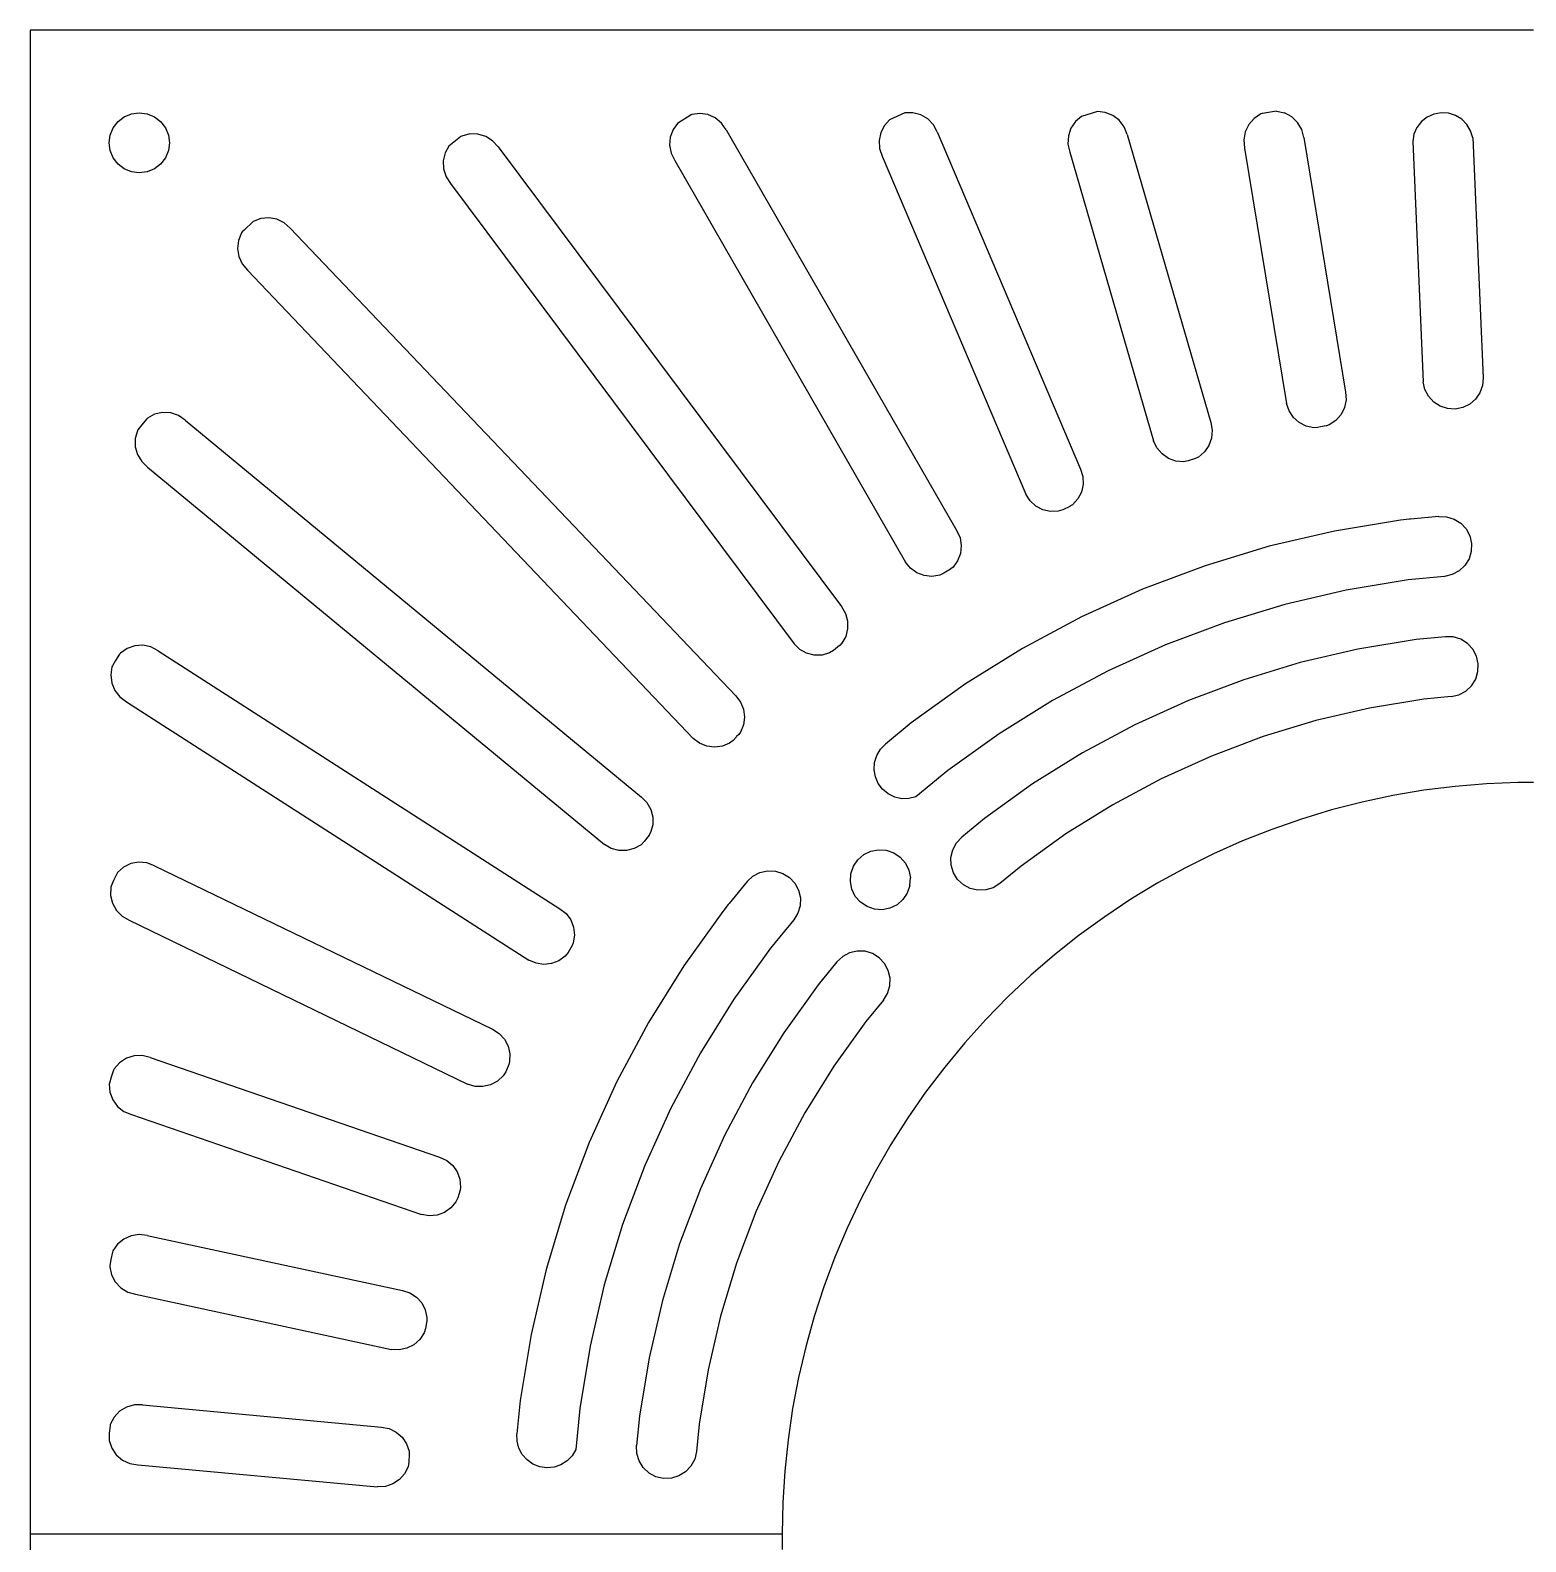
# Model space of a CAD drawing. Extents: x -2918 to -212, y 225 to 5715.
# Drawn here: x -624.108 to -623.611, y 806.669 to 807.172 of the extents above; entities that cross this region are included whole.
import ezdxf

# ---------------------------------------------------------------- set-up
doc = ezdxf.new("R2010")
doc.units = 0
doc.layers.get('0').update_dxf_attribs({"linetype": 'CONTINUOUS'})
doc.layers.add('ДВ_ГП_П_МАФ', color=20, linetype='CONTINUOUS')

# ---------------------------------------------------------------- blocks, each defined once
blk = doc.blocks.new('*U45')
at = {"color": 150}
for p, q in [((-500, 500), (-500, 0)), ((0, 500), (-500, 500)), ((-466.31, 472.24), (-463.72, 472.58)), ((-463.72, 472.58), (-461.14, 472.24)), ((-209.1, 472.54), (-214.21, 470.22)), ((-206.48, 472.56), (-209.1, 472.54)), ((-203.86, 471.87), (-206.48, 472.56)), ((-145.07, 472.97), (-150.37, 471.37)), ((-142.5, 472.69), (-145.07, 472.97)), ((-139.99, 471.69), (-142.5, 472.69)), ((-85.47, 473.11), (-90.23, 472.31)), ((-85.47, 473.11), (-82.83, 472.5)), ((-80.46, 471.21), (-82.83, 472.5)), ((-30.77, 472.58), (-33.18, 472.14)), ((-28.33, 472.42), (-30.77, 472.58)), ((-473.38, 465.16), (-472.38, 467.58)), ((-472.38, 467.58), (-470.79, 469.65)), ((-470.79, 469.65), (-468.72, 471.24)), ((-468.72, 471.24), (-466.31, 472.24)), ((-461.14, 472.24), (-458.72, 471.24)), ((-458.72, 471.24), (-456.65, 469.65)), ((-456.65, 469.65), (-455.06, 467.58)), ((-455.06, 467.58), (-454.06, 465.16)), ((-284.73, 469.04), (-286.19, 467.02)), ((-280.14, 471.89), (-284.73, 469.04)), ((-280, 471.95), (-280.14, 471.89)), ((-277.32, 472.31), (-280, 471.95)), ((-274.64, 471.93), (-277.32, 472.31)), ((-272.16, 470.84), (-274.64, 471.93)), ((-270.06, 469.14), (-272.16, 470.84)), ((-268.5, 466.93), (-270.06, 469.14)), ((-215.92, 468.37), (-217.16, 465.97)), ((-214.21, 470.22), (-215.92, 468.37)), ((-201.53, 470.5), (-203.86, 471.87)), ((-199.65, 468.55), (-201.53, 470.5)), ((-198.36, 466.18), (-199.65, 468.55)), ((-152.38, 469.66), (-153.89, 467.42)), ((-150.37, 471.37), (-152.38, 469.66)), ((-137.84, 470.05), (-139.99, 471.69)), ((-136.2, 467.9), (-137.84, 470.05)), ((-135.21, 465.38), (-136.2, 467.9)), ((-94.77, 468.62), (-95.93, 466.18)), ((-93, 470.66), (-94.77, 468.62)), ((-90.74, 472.16), (-93, 470.66)), ((-90.4, 472.27), (-90.74, 472.16)), ((-90.23, 472.31), (-90.4, 472.27)), ((-78.52, 469.32), (-80.46, 471.21)), ((-77.15, 466.99), (-78.52, 469.32)), ((-38.83, 467.66), (-39.81, 465.42)), ((-37.33, 469.6), (-38.83, 467.66)), ((-35.41, 471.12), (-37.33, 469.6)), ((-33.18, 472.14), (-35.41, 471.12)), ((-25.99, 471.68), (-28.33, 472.42)), ((-23.91, 470.4), (-25.99, 471.68)), ((-22.19, 468.65), (-23.91, 470.4)), ((-20.96, 466.53), (-22.19, 468.65)), ((-473.72, 462.58), (-473.38, 465.16)), ((-473.38, 459.99), (-473.72, 462.58)), ((-454.06, 465.16), (-453.72, 462.58)), ((-453.72, 462.58), (-454.06, 459.99)), ((-357.48, 464.13), (-360.73, 461.46)), ((-356.82, 464.61), (-357.48, 464.13)), ((-356.43, 464.83), (-356.82, 464.61)), ((-353.81, 465.5), (-356.43, 464.83)), ((-351.1, 465.45), (-353.81, 465.5)), ((-348.51, 464.67), (-351.1, 465.45)), ((-346.23, 463.23), (-348.51, 464.67)), ((-344.41, 461.22), (-346.23, 463.23)), ((-287.13, 464.48), (-287.36, 461.79)), ((-286.19, 467.02), (-287.13, 464.48)), ((-268.5, 466.93), (-191.82, 333.59)), ((-217.16, 465.97), (-217.7, 463.32)), ((-217.7, 463.32), (-217.52, 460.62)), ((-198.36, 466.18), (-150.66, 354.08)), ((-154.75, 464.85), (-154.89, 462.15)), ((-153.89, 467.42), (-154.75, 464.85)), ((-135.21, 465.38), (-107.36, 369.52)), ((-95.93, 466.18), (-96.39, 463.51)), ((-96.39, 463.51), (-96.13, 460.82)), ((-76.46, 464.37), (-77.15, 466.99)), ((-76.46, 464.37), (-62.52, 379.69)), ((-39.81, 465.42), (-40.22, 463)), ((-40.22, 463), (-36.72, 383.04)), ((-20.27, 464.18), (-20.96, 466.53)), ((-20.27, 464.18), (-16.78, 384.44)), ((-472.38, 457.58), (-473.38, 459.99)), ((-470.79, 455.51), (-472.38, 457.58)), ((-455.06, 457.58), (-456.65, 455.51)), ((-454.06, 459.99), (-455.06, 457.58)), ((-361.99, 459.2), (-362.62, 456.57)), ((-360.73, 461.46), (-361.99, 459.2)), ((-344.41, 461.22), (-230.24, 308.33)), ((-287.36, 461.79), (-286.86, 459.13)), ((-286.86, 459.13), (-285.67, 456.7)), ((-217.52, 460.62), (-216.63, 458.07)), ((-216.63, 458.07), (-168.84, 345.78)), ((-154.89, 462.15), (-154.31, 459.51)), ((-154.31, 459.51), (-126.4, 363.45)), ((-96.13, 460.82), (-82.15, 375.93)), ((-468.72, 453.92), (-470.79, 455.51)), ((-466.31, 452.92), (-468.72, 453.92)), ((-463.72, 452.58), (-466.31, 452.92)), ((-461.14, 452.92), (-463.72, 452.58)), ((-458.72, 453.92), (-461.14, 452.92)), ((-456.65, 455.51), (-458.72, 453.92)), ((-362.62, 456.57), (-362.53, 453.86)), ((-362.53, 453.86), (-361.71, 451.29)), ((-285.67, 456.7), (-208.88, 323.17)), ((-361.71, 451.29), (-360.24, 449.02)), ((-360.24, 449.02), (-245.93, 295.95)), ((-423.36, 437.36), (-425.88, 436.39)), ((-420.66, 437.63), (-423.36, 437.36)), ((-418, 437.16), (-420.66, 437.63)), ((-429.7, 432.63), (-430.72, 430.13)), ((-429.48, 432.91), (-429.7, 432.63)), ((-428.89, 433.55), (-429.48, 432.91)), ((-428.89, 433.55), (-425.88, 436.39)), ((-415.56, 436), (-418, 437.16)), ((-413.51, 434.23), (-415.56, 436)), ((-413.51, 434.23), (-265.37, 278.66)), ((-430.72, 430.13), (-431.04, 427.44)), ((-431.04, 427.44), (-430.62, 424.77)), ((-430.62, 424.77), (-429.51, 422.3)), ((-429.51, 422.3), (-427.77, 420.23)), ((-427.77, 420.23), (-279.48, 264.51)), ((-36.15, 380.54), (-36.72, 383.04)), ((-16.78, 384.44), (-17, 381.88)), ((-62.36, 377.09), (-62.89, 374.53)), ((-62.52, 379.69), (-62.36, 377.09)), ((-34.96, 378.27), (-36.15, 380.54)), ((-33.23, 376.37), (-34.96, 378.27)), ((-19.31, 377.34), (-21.25, 375.66)), ((-17.87, 379.46), (-19.31, 377.34)), ((-17, 381.88), (-17.87, 379.46)), ((-458.62, 372.29), (-461.01, 371.01)), ((-455.98, 372.87), (-458.62, 372.29)), ((-453.28, 372.73), (-455.98, 372.87)), ((-450.71, 371.87), (-453.28, 372.73)), ((-81.33, 373.45), (-82.15, 375.93)), ((-79.89, 371.27), (-81.33, 373.45)), ((-64.06, 372.2), (-65.8, 370.25)), ((-62.89, 374.53), (-64.06, 372.2)), ((-31.08, 374.98), (-33.23, 376.37)), ((-28.64, 374.18), (-31.08, 374.98)), ((-26.08, 374.03), (-28.64, 374.18)), ((-23.56, 374.53), (-26.08, 374.03)), ((-21.25, 375.66), (-23.56, 374.53)), ((-464.17, 367.13), (-464.35, 366.83)), ((-462.93, 368.82), (-464.17, 367.13)), ((-461.33, 370.7), (-462.93, 368.82)), ((-461.01, 371.01), (-461.33, 370.7)), ((-448.47, 370.35), (-450.71, 371.87)), ((-448.47, 370.35), (-296.71, 245.02)), ((-107.36, 369.52), (-106.89, 366.96)), ((-106.89, 366.96), (-107.11, 364.36)), ((-77.94, 369.54), (-79.89, 371.27)), ((-75.61, 368.37), (-77.94, 369.54)), ((-73.06, 367.84), (-75.61, 368.37)), ((-71.85, 367.91), (-73.06, 367.84)), ((-70.9, 368.07), (-71.85, 367.91)), ((-68.96, 368.5), (-70.9, 368.07)), ((-68.91, 368.51), (-68.96, 368.5)), ((-67.98, 368.82), (-68.91, 368.51)), ((-65.8, 370.25), (-67.98, 368.82)), ((-464.35, 366.83), (-465.07, 364.22)), ((-465.07, 364.22), (-465.06, 361.52)), ((-125.29, 361.09), (-126.4, 363.45)), ((-108, 361.9), (-109.49, 359.76)), ((-107.11, 364.36), (-108, 361.9)), ((-465.06, 361.52), (-464.33, 358.91)), ((-464.33, 358.91), (-462.93, 356.6)), ((-123.6, 359.09), (-125.29, 361.09)), ((-121.46, 357.61), (-123.6, 359.09)), ((-119.01, 356.72), (-121.46, 357.61)), ((-112.42, 357.64), (-114.9, 356.78)), ((-112.37, 357.66), (-112.42, 357.64)), ((-111.48, 358.08), (-112.37, 357.66)), ((-109.49, 359.76), (-111.48, 358.08)), ((-462.93, 356.6), (-460.96, 354.75)), ((-460.96, 354.75), (-309.03, 229.28)), ((-150.66, 354.08), (-149.9, 351.59)), ((-116.41, 356.5), (-119.01, 356.72)), ((-114.9, 356.78), (-116.41, 356.5)), ((-149.81, 348.98), (-150.39, 346.44)), ((-149.9, 351.59), (-149.81, 348.98)), ((-167.46, 343.57), (-168.84, 345.78)), ((-165.55, 341.79), (-167.46, 343.57)), ((-163.25, 340.57), (-165.55, 341.79)), ((-153.39, 342.22), (-154.22, 341.7)), ((-151.61, 344.13), (-153.39, 342.22)), ((-150.39, 346.44), (-151.61, 344.13)), ((-160.7, 339.98), (-163.25, 340.57)), ((-158.1, 340.07), (-160.7, 339.98)), ((-156.63, 340.52), (-158.1, 340.07)), ((-154.28, 341.68), (-156.63, 340.52)), ((-154.22, 341.7), (-154.28, 341.68)), ((-44.32, 337.07), (-66.28, 333.45)), ((-41.45, 337.46), (-44.32, 337.07)), ((-41.01, 337.39), (-41.45, 337.46)), ((-31.58, 338.31), (-41.01, 337.39)), ((-31.58, 338.31), (-28.97, 338.22)), ((-28.97, 338.22), (-26.48, 337.46)), ((-26.48, 337.46), (-24.26, 336.08)), ((-191.82, 333.59), (-190.76, 331.2)), ((-66.28, 333.45), (-87.97, 328.41)), ((-24.26, 336.08), (-22.48, 334.18)), ((-22.48, 334.18), (-21.25, 331.87)), ((-21.25, 331.87), (-20.66, 329.33)), ((-190.76, 331.2), (-190.36, 328.62)), ((-190.36, 328.62), (-190.64, 326.03)), ((-87.97, 328.41), (-109.27, 321.95)), ((-20.74, 326.72), (-21.5, 324.22)), ((-20.66, 329.33), (-20.74, 326.72)), ((-207.24, 321.14), (-208.88, 323.17)), ((-191.58, 323.59), (-193.11, 321.49)), ((-190.64, 326.03), (-191.58, 323.59)), ((-109.27, 321.95), (-130.11, 314.11)), ((-22.88, 322.01), (-24.79, 320.23)), ((-21.5, 324.22), (-22.88, 322.01)), ((-205.13, 319.6), (-207.24, 321.14)), ((-202.7, 318.66), (-205.13, 319.6)), ((-200.11, 318.39), (-202.7, 318.66)), ((-197.53, 318.79), (-200.11, 318.39)), ((-196.13, 319.41), (-197.53, 318.79)), ((-193.93, 320.84), (-196.13, 319.41)), ((-193.88, 320.87), (-193.93, 320.84)), ((-193.11, 321.49), (-193.88, 320.87)), ((-41.72, 317.23), (-62.39, 313.82)), ((-29.64, 318.41), (-41.72, 317.23)), ((-27.09, 319), (-29.64, 318.41)), ((-24.79, 320.23), (-27.09, 319)), ((-130.11, 314.11), (-150.39, 304.92)), ((-62.39, 313.82), (-82.79, 309.08)), ((-230.24, 308.33), (-228.9, 306.08)), ((-82.79, 309.08), (-102.84, 303)), ((-228.9, 306.08), (-228.2, 303.57)), ((-228.2, 303.57), (-228.16, 300.96)), ((-150.39, 304.92), (-170.02, 294.42)), ((-102.84, 303), (-122.45, 295.62)), ((-228.8, 298.43), (-230.08, 296.16)), ((-228.16, 300.96), (-228.8, 298.43)), ((-39.12, 297.38), (-58.5, 294.2)), ((-29.35, 298.34), (-39.12, 297.38)), ((-26.74, 298.25), (-29.35, 298.34)), ((-24.24, 297.49), (-26.74, 298.25)), ((-22.02, 296.11), (-24.24, 297.49)), ((-470.28, 292.51), (-471.63, 290.44)), ((-469.99, 292.85), (-470.28, 292.51)), ((-467.77, 294.4), (-469.99, 292.85)), ((-465.22, 295.3), (-467.77, 294.4)), ((-462.52, 295.48), (-465.22, 295.3)), ((-459.87, 294.93), (-462.52, 295.48)), ((-457.47, 293.69), (-459.87, 294.93)), ((-457.47, 293.69), (-323.82, 207.89)), ((-244.07, 294.13), (-245.93, 295.95)), ((-241.79, 292.86), (-244.07, 294.13)), ((-239.26, 292.21), (-241.79, 292.86)), ((-236.65, 292.25), (-239.26, 292.21)), ((-234.14, 292.96), (-236.65, 292.25)), ((-232.82, 293.74), (-234.14, 292.96)), ((-230.81, 295.42), (-232.82, 293.74)), ((-230.76, 295.45), (-230.81, 295.42)), ((-230.08, 296.16), (-230.76, 295.45)), ((-170.02, 294.42), (-188.92, 282.66)), ((-122.45, 295.62), (-141.53, 286.97)), ((-58.5, 294.2), (-77.62, 289.75)), ((-20.24, 294.2), (-22.02, 296.11)), ((-19.01, 291.9), (-20.24, 294.2)), ((-18.42, 289.36), (-19.01, 291.9)), ((-472.81, 288.3), (-473.21, 285.62)), ((-472.67, 288.62), (-472.81, 288.3)), ((-471.63, 290.44), (-472.67, 288.62)), ((-141.53, 286.97), (-160.01, 277.09)), ((-77.62, 289.75), (-96.41, 284.05)), ((-19.27, 284.25), (-18.51, 286.75)), ((-18.51, 286.75), (-18.42, 289.36)), ((-473.21, 285.62), (-472.88, 282.94)), ((-472.88, 282.94), (-471.85, 280.44)), ((-188.92, 282.66), (-207.01, 269.68)), ((-96.41, 284.05), (-114.79, 277.13)), ((-22.56, 280.25), (-20.65, 282.04)), ((-20.65, 282.04), (-19.27, 284.25)), ((-471.85, 280.44), (-470.18, 278.31)), ((-470.18, 278.31), (-468, 276.71)), ((-468, 276.71), (-334.17, 190.79)), ((-265.37, 278.66), (-263.78, 276.6)), ((-263.78, 276.6), (-262.77, 274.19)), ((-160.01, 277.09), (-177.79, 266.02)), ((-114.79, 277.13), (-132.68, 269.03)), ((-36.52, 277.54), (-54.6, 274.57)), ((-27.4, 278.43), (-36.52, 277.54)), ((-27.4, 278.43), (-24.86, 279.02)), ((-24.86, 279.02), (-22.56, 280.25)), ((-262.77, 274.19), (-262.43, 271.6)), ((-262.43, 271.6), (-262.76, 269.02)), ((-54.6, 274.57), (-72.45, 270.42)), ((-263.76, 266.6), (-264.36, 265.82)), ((-262.76, 269.02), (-263.76, 266.6)), ((-207.01, 269.68), (-215.59, 262.62)), ((-132.68, 269.03), (-149.99, 259.77)), ((-72.45, 270.42), (-89.99, 265.1)), ((-277.4, 262.92), (-279.48, 264.51)), ((-274.99, 261.93), (-277.4, 262.92)), ((-272.41, 261.59), (-274.99, 261.93)), ((-269.82, 261.94), (-272.41, 261.59)), ((-267.41, 262.94), (-269.82, 261.94)), ((-266.2, 263.87), (-267.41, 262.94)), ((-265.07, 265.07), (-266.2, 263.87)), ((-264.36, 265.82), (-265.1, 265.1)), ((-265.07, 265.07), (-265.1, 265.1)), ((-217.26, 260.89), (-215.59, 262.62)), ((-177.79, 266.02), (-194.81, 253.81)), ((-89.99, 265.1), (-107.14, 258.65)), ((-219.32, 254.11), (-219.18, 256.51)), ((-219.18, 256.51), (-218.47, 258.81)), ((-218.47, 258.81), (-217.26, 260.89)), ((-149.99, 259.77), (-166.67, 249.39)), ((-107.14, 258.65), (-123.83, 251.08)), ((-218.91, 251.75), (-219.32, 254.11)), ((-217.96, 249.54), (-218.91, 251.75)), ((-194.81, 253.81), (-205.43, 245.08)), ((-216.51, 247.61), (-217.96, 249.54)), ((-214.67, 246.08), (-216.51, 247.61)), ((-166.67, 249.39), (-182.62, 237.94)), ((-123.83, 251.08), (-139.98, 242.44)), ((-36.51, 247.26), (-46.84, 245.52)), ((-26.13, 248.58), (-36.51, 247.26)), ((-15.69, 249.45), (-26.13, 248.58)), ((-5.23, 249.89), (-15.69, 249.45)), ((0, 249.89), (-5.23, 249.89)), ((-296.71, 245.02), (-294.88, 243.16)), ((-294.88, 243.16), (-293.6, 240.89)), ((-212.51, 245.01), (-214.67, 246.08)), ((-210.17, 244.48), (-212.51, 245.01)), ((-207.76, 244.5), (-210.17, 244.48)), ((-205.43, 245.08), (-207.76, 244.5)), ((-139.98, 242.44), (-155.54, 232.76)), ((-57.08, 243.34), (-67.22, 240.74)), ((-46.84, 245.52), (-57.08, 243.34)), ((-293.6, 240.89), (-292.95, 238.36)), ((-292.95, 238.36), (-292.97, 235.75)), ((-182.62, 237.94), (-190.2, 231.72)), ((-77.24, 237.71), (-87.12, 234.27)), ((-67.22, 240.74), (-77.24, 237.71)), ((-294.21, 232.35), (-295.77, 230.24)), ((-294.17, 232.4), (-294.21, 232.35)), ((-293.67, 233.24), (-294.17, 232.4)), ((-292.97, 235.75), (-293.67, 233.24)), ((-191.98, 229.81), (-190.2, 231.72)), ((-155.54, 232.76), (-170.43, 222.08)), ((-87.12, 234.27), (-96.86, 230.42)), ((-306.78, 227.96), (-309.03, 229.28)), ((-304.27, 227.26), (-306.78, 227.96)), ((-301.66, 227.23), (-304.27, 227.26)), ((-299.13, 227.88), (-301.66, 227.23)), ((-296.86, 229.17), (-299.13, 227.88)), ((-295.77, 230.24), (-296.86, 229.17)), ((-222.8, 225.86), (-220.46, 227.01)), ((-220.46, 227.01), (-217.89, 227.51)), ((-217.89, 227.51), (-215.29, 227.34)), ((-215.29, 227.34), (-212.82, 226.49)), ((-212.82, 226.49), (-210.65, 225.03)), ((-193.8, 224.96), (-193.21, 227.51)), ((-193.21, 227.51), (-191.98, 229.81)), ((-96.86, 230.42), (-106.42, 226.16)), ((-468.95, 221.68), (-470.96, 219.88)), ((-466.52, 222.88), (-468.95, 221.68)), ((-463.86, 223.38), (-466.52, 222.88)), ((-461.17, 223.15), (-463.86, 223.38)), ((-458.63, 222.2), (-461.17, 223.15)), ((-458.63, 222.2), (-346.3, 167.78)), ((-227.07, 219.51), (-226.22, 221.98)), ((-226.22, 221.98), (-224.77, 224.15)), ((-224.77, 224.15), (-222.8, 225.86)), ((-210.65, 225.03), (-208.94, 223.07)), ((-208.94, 223.07), (-207.79, 220.72)), ((-193.71, 222.35), (-193.8, 224.96)), ((-192.96, 219.86), (-193.71, 222.35)), ((-170.43, 222.08), (-177.5, 216.26)), ((-115.8, 221.5), (-124.97, 216.46)), ((-106.42, 226.16), (-115.8, 221.5)), ((-472.31, 217.29), (-473.12, 215.36)), ((-471.21, 219.5), (-472.31, 217.29)), ((-470.96, 219.88), (-471.21, 219.5)), ((-261.55, 216.89), (-267.57, 209.58)), ((-261.55, 216.89), (-259.65, 218.67)), ((-259.65, 218.67), (-257.34, 219.9)), ((-257.34, 219.9), (-254.8, 220.49)), ((-254.8, 220.49), (-252.19, 220.41)), ((-252.19, 220.41), (-249.69, 219.65)), ((-249.69, 219.65), (-247.48, 218.27)), ((-247.48, 218.27), (-245.7, 216.36)), ((-245.7, 216.36), (-244.47, 214.06)), ((-227.25, 216.91), (-227.07, 219.51)), ((-226.74, 214.34), (-227.25, 216.91)), ((-207.79, 220.72), (-207.29, 218.16)), ((-207.46, 215.56), (-207.29, 218.16)), ((-191.58, 217.64), (-192.96, 219.86)), ((-189.67, 215.86), (-191.58, 217.64)), ((-177.5, 216.26), (-179.72, 214.88)), ((-124.97, 216.46), (-133.93, 211.04)), ((-473.23, 215.02), (-473.31, 212.32)), ((-473.31, 212.32), (-472.66, 209.69)), ((-473.12, 215.36), (-473.23, 215.02)), ((-244.47, 214.06), (-243.88, 211.51)), ((-243.88, 211.51), (-243.96, 208.9)), ((-225.6, 212), (-226.74, 214.34)), ((-223.88, 210.03), (-225.6, 212)), ((-208.31, 213.09), (-209.76, 210.92)), ((-207.46, 215.56), (-208.31, 213.09)), ((-187.37, 214.63), (-189.67, 215.86)), ((-184.82, 214.04), (-187.37, 214.63)), ((-182.21, 214.12), (-184.82, 214.04)), ((-179.72, 214.88), (-182.21, 214.12)), ((-472.66, 209.69), (-471.33, 207.34)), ((-471.33, 207.34), (-469.42, 205.42)), ((-323.82, 207.89), (-321.78, 206.26)), ((-321.78, 206.26), (-320.24, 204.15)), ((-269.68, 207.01), (-282.66, 188.92)), ((-267.93, 209.31), (-269.68, 207.01)), ((-267.57, 209.58), (-267.93, 209.31)), ((-244.72, 206.41), (-246.1, 204.19)), ((-243.96, 208.9), (-244.72, 206.41)), ((-221.71, 208.58), (-223.88, 210.03)), ((-219.24, 207.73), (-221.71, 208.58)), ((-216.64, 207.55), (-219.24, 207.73)), ((-214.08, 208.06), (-216.64, 207.55)), ((-211.73, 209.2), (-214.08, 208.06)), ((-209.76, 210.92), (-211.73, 209.2)), ((-133.93, 211.04), (-142.65, 205.24)), ((-469.42, 205.42), (-467.07, 204.09)), ((-467.07, 204.09), (-354.54, 149.57)), ((-320.24, 204.15), (-319.29, 201.72)), ((-319.29, 201.72), (-319, 199.13)), ((-246.1, 204.19), (-253.81, 194.81)), ((-142.65, 205.24), (-151.12, 199.09)), ((-319.4, 196.55), (-319.79, 195.65)), ((-319, 199.13), (-319.4, 196.55)), ((-151.12, 199.09), (-159.32, 192.59)), ((-322.08, 192.12), (-324.18, 190.58)), ((-321.12, 193.32), (-322.08, 192.12)), ((-319.82, 195.6), (-321.12, 193.32)), ((-319.79, 195.65), (-319.82, 195.6)), ((-253.81, 194.81), (-266.02, 177.79)), ((-229.8, 191.99), (-231.71, 190.21)), ((-227.5, 193.22), (-229.8, 191.99)), ((-224.96, 193.81), (-227.5, 193.22)), ((-222.35, 193.72), (-224.96, 193.81)), ((-219.85, 192.96), (-222.35, 193.72)), ((-217.63, 191.58), (-219.85, 192.96)), ((-217.63, 191.58), (-215.85, 189.67)), ((-159.32, 192.59), (-167.25, 185.75)), ((-331.78, 189.74), (-334.17, 190.79)), ((-329.2, 189.35), (-331.78, 189.74)), ((-326.61, 189.63), (-329.2, 189.35)), ((-324.18, 190.58), (-326.61, 189.63)), ((-282.66, 188.92), (-294.42, 170.02)), ((-231.71, 190.21), (-237.94, 182.62)), ((-214.62, 187.37), (-215.85, 189.67)), ((-214.03, 184.83), (-214.62, 187.37)), ((-237.94, 182.62), (-249.39, 166.67)), ((-214.88, 179.72), (-214.12, 182.22)), ((-214.12, 182.22), (-214.03, 184.83)), ((-167.25, 185.75), (-174.88, 178.58)), ((-266.02, 177.79), (-277.09, 160.01)), ((-216.26, 177.51), (-222.08, 170.43)), ((-216.26, 177.51), (-214.88, 179.72)), ((-174.88, 178.58), (-182.2, 171.1)), ((-182.2, 171.1), (-189.21, 163.32)), ((-346.3, 167.78), (-344.08, 166.4)), ((-344.08, 166.4), (-342.3, 164.5)), ((-294.42, 170.02), (-304.92, 150.39)), ((-249.39, 166.67), (-259.77, 149.99)), ((-222.08, 170.43), (-232.76, 155.54)), ((-342.3, 164.5), (-341.07, 162.2)), ((-341.07, 162.2), (-340.48, 159.66)), ((-189.21, 163.32), (-195.88, 155.25)), ((-470.29, 156.68), (-472.08, 154.65)), ((-468.02, 158.16), (-470.29, 156.68)), ((-465.45, 158.97), (-468.02, 158.16)), ((-462.74, 159.06), (-465.45, 158.97)), ((-460.11, 158.43), (-462.74, 159.06)), ((-460.11, 158.43), (-363.84, 125.28)), ((-340.87, 156.06), (-341.88, 153.64)), ((-340.84, 156.11), (-340.87, 156.06)), ((-340.56, 157.05), (-340.84, 156.11)), ((-340.48, 159.66), (-340.56, 157.05)), ((-277.09, 160.01), (-286.97, 141.53)), ((-473.11, 151.92), (-473.68, 149.91)), ((-472.28, 154.25), (-473.11, 151.92)), ((-472.08, 154.65), (-472.28, 154.25)), ((-342.69, 152.34), (-344.6, 150.55)), ((-341.88, 153.64), (-342.69, 152.34)), ((-232.76, 155.54), (-242.44, 139.98)), ((-195.88, 155.25), (-202.21, 146.91)), ((-473.68, 149.91), (-473.75, 149.56)), ((-473.75, 149.56), (-473.5, 146.86)), ((-473.5, 146.86), (-472.55, 144.33)), ((-352.04, 148.81), (-354.54, 149.57)), ((-349.44, 148.73), (-352.04, 148.81)), ((-346.9, 149.32), (-349.44, 148.73)), ((-344.6, 150.55), (-346.9, 149.32)), ((-304.92, 150.39), (-314.11, 130.11)), ((-259.77, 149.99), (-269.03, 132.68)), ((-202.21, 146.91), (-208.18, 138.32)), ((-472.55, 144.33), (-470.95, 142.15)), ((-470.95, 142.15), (-468.82, 140.48)), ((-286.97, 141.53), (-295.62, 122.45)), ((-468.82, 140.48), (-466.33, 139.44)), ((-466.33, 139.44), (-369.85, 106.22)), ((-242.44, 139.98), (-251.08, 123.83)), ((-208.18, 138.32), (-213.79, 129.48)), ((-269.03, 132.68), (-277.13, 114.79)), ((-314.11, 130.11), (-321.95, 109.27)), ((-213.79, 129.48), (-219.03, 120.41)), ((-363.84, 125.28), (-361.47, 124.18)), ((-361.47, 124.18), (-359.48, 122.5)), ((-359.48, 122.5), (-357.98, 120.36)), ((-295.62, 122.45), (-303, 102.84)), ((-251.08, 123.83), (-258.65, 107.14)), ((-357.98, 120.36), (-357.09, 117.91)), ((-357.09, 117.91), (-356.86, 115.31)), ((-219.03, 120.41), (-223.88, 111.13)), ((-357.77, 111.77), (-358.42, 110.38)), ((-357.05, 114.29), (-357.77, 111.77)), ((-357.03, 114.34), (-357.05, 114.29)), ((-356.86, 115.31), (-357.03, 114.34)), ((-277.13, 114.79), (-284.05, 96.41)), ((-223.88, 111.13), (-228.34, 101.66)), ((-367.28, 105.76), (-369.85, 106.22)), ((-364.68, 105.99), (-367.28, 105.76)), ((-362.23, 106.88), (-364.68, 105.99)), ((-360.09, 108.38), (-362.23, 106.88)), ((-358.42, 110.38), (-360.09, 108.38)), ((-321.95, 109.27), (-328.41, 87.97)), ((-258.65, 107.14), (-265.1, 89.99)), ((-303, 102.84), (-309.08, 82.79)), ((-228.34, 101.66), (-232.39, 92.01)), ((-470.96, 96.31), (-472.49, 94.09)), ((-468.88, 98.05), (-470.96, 96.31)), ((-466.42, 99.16), (-468.88, 98.05)), ((-463.75, 99.58), (-466.42, 99.16)), ((-461.06, 99.26), (-463.75, 99.58)), ((-461.06, 99.26), (-376.18, 80.99)), ((-284.05, 96.41), (-289.75, 77.62)), ((-473.19, 91.25), (-473.52, 89.18)), ((-472.64, 93.66), (-473.19, 91.25)), ((-472.49, 94.09), (-472.64, 93.66)), ((-232.39, 92.01), (-236.04, 82.2)), ((-473.52, 89.18), (-473.54, 88.83)), ((-473.54, 88.83), (-472.98, 86.18)), ((-472.98, 86.18), (-471.72, 83.79)), ((-328.41, 87.97), (-333.45, 66.28)), ((-265.1, 89.99), (-270.42, 72.45)), ((-471.72, 83.79), (-469.88, 81.81)), ((-469.88, 81.81), (-467.57, 80.4)), ((-376.18, 80.99), (-373.7, 80.18)), ((-309.08, 82.79), (-313.82, 62.39)), ((-236.04, 82.2), (-239.28, 72.24)), ((-467.57, 80.4), (-464.96, 79.67)), ((-464.96, 79.67), (-379.88, 61.35)), ((-373.7, 80.18), (-371.52, 78.75)), ((-371.52, 78.75), (-369.78, 76.81)), ((-369.78, 76.81), (-368.6, 74.48)), ((-289.75, 77.62), (-294.2, 58.5)), ((-368.6, 74.48), (-368.07, 71.93)), ((-368.13, 70.89), (-368.54, 68.3)), ((-368.12, 70.95), (-368.13, 70.89)), ((-368.07, 71.93), (-368.12, 70.95)), ((-270.42, 72.45), (-274.57, 54.6)), ((-239.28, 72.24), (-242.09, 62.16)), ((-369.02, 66.84), (-370.45, 64.66)), ((-368.54, 68.3), (-369.02, 66.84)), ((-333.45, 66.28), (-337.07, 44.32)), ((-377.27, 61.2), (-379.88, 61.35)), ((-374.72, 61.74), (-377.27, 61.2)), ((-372.39, 62.92), (-374.72, 61.74)), ((-370.45, 64.66), (-372.39, 62.92)), ((-313.82, 62.39), (-317.23, 41.72)), ((-242.09, 62.16), (-244.48, 51.97)), ((-294.2, 58.5), (-297.38, 39.12)), ((-274.57, 54.6), (-277.54, 36.52)), ((-244.48, 51.97), (-246.44, 41.68)), ((-470.26, 40.78), (-472.11, 38.81)), ((-467.95, 42.18), (-470.26, 40.78)), ((-465.34, 42.91), (-467.95, 42.18)), ((-462.64, 42.92), (-465.34, 42.91)), ((-462.64, 42.92), (-383.16, 35.54)), ((-337.07, 44.32), (-338.15, 33.26)), ((-317.23, 41.72), (-318.56, 28.04)), ((-246.44, 41.68), (-247.97, 31.33)), ((-473.47, 35.97), (-473.72, 33.52)), ((-473.37, 36.41), (-473.47, 35.97)), ((-472.11, 38.81), (-473.37, 36.41)), ((-383.16, 35.54), (-380.6, 35.03)), ((-297.38, 39.12), (-298.34, 29.36)), ((-277.54, 36.52), (-278.43, 27.41)), ((-473.72, 33.52), (-473.8, 31.42)), ((-473.8, 31.42), (-473.78, 31.07)), ((-473.78, 31.07), (-472.91, 28.51)), ((-380.6, 35.03), (-378.26, 33.88)), ((-378.26, 33.88), (-376.3, 32.16)), ((-376.3, 32.16), (-374.85, 29.98)), ((-338.1, 30.85), (-338.15, 33.26)), ((-337.49, 28.52), (-338.1, 30.85)), ((-247.97, 31.33), (-249.07, 20.91)), ((-472.91, 28.51), (-471.38, 26.28)), ((-471.38, 26.28), (-469.31, 24.54)), ((-374.85, 29.98), (-374.02, 27.51)), ((-373.96, 26.48), (-374.06, 23.86)), ((-374.02, 27.51), (-373.95, 26.53)), ((-373.95, 26.53), (-373.96, 26.48)), ((-336.36, 26.4), (-337.49, 28.52)), ((-334.77, 24.6), (-336.36, 26.4)), ((-319.8, 25.98), (-321.48, 24.26)), ((-318.56, 28.04), (-319.8, 25.98)), ((-298.25, 26.75), (-298.34, 29.36)), ((-297.49, 24.25), (-298.25, 26.75)), ((-278.43, 27.41), (-279.02, 24.87)), ((-469.31, 24.54), (-466.85, 23.42)), ((-466.85, 23.42), (-464.18, 22.99)), ((-464.18, 22.99), (-384.48, 15.6)), ((-374.36, 22.35), (-375.52, 20.01)), ((-374.06, 23.86), (-374.36, 22.35)), ((-332.8, 23.22), (-334.77, 24.6)), ((-330.57, 22.33), (-332.8, 23.22)), ((-328.19, 21.99), (-330.57, 22.33)), ((-325.79, 22.21), (-328.19, 21.99)), ((-323.52, 22.98), (-325.79, 22.21)), ((-321.48, 24.26), (-323.52, 22.98)), ((-296.11, 22.03), (-297.49, 24.25)), ((-294.21, 20.25), (-296.11, 22.03)), ((-291.9, 19.02), (-294.21, 20.25)), ((-282.04, 20.66), (-284.25, 19.28)), ((-280.25, 22.56), (-282.04, 20.66)), ((-279.02, 24.87), (-280.25, 22.56)), ((-249.07, 20.91), (-249.73, 10.47)), ((-381.88, 15.77), (-384.48, 15.6)), ((-379.41, 16.61), (-381.88, 15.77)), ((-377.24, 18.05), (-379.41, 16.61)), ((-375.52, 20.01), (-377.24, 18.05)), ((-289.36, 18.43), (-291.9, 19.02)), ((-286.75, 18.52), (-289.36, 18.43)), ((-284.25, 19.28), (-286.75, 18.52)), ((-249.73, 10.47), (-249.95, 0)), ((-500, 0), (-500, -500)), ((-500, 0), (-249.95, 0)), ((-249.89, 0), (-249.95, 0)), ((-249.89, 0), (-249.89, -5.23))]:
    blk.add_line(p, q, dxfattribs=at)

msp = doc.modelspace()

# ---------------------------------------------------------------- block references
at = {"layer": 'ДВ_ГП_П_МАФ', "color": 150, "xscale": 0.001, "yscale": 0.001, "zscale": 0.001}
msp.add_blockref('*U45', (-623.60791, 806.67184), dxfattribs=at)

doc.saveas('drawing.dxf')
